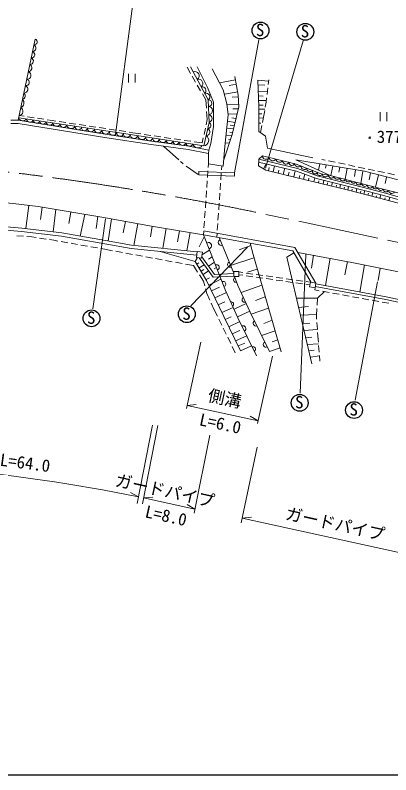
# Model space of a CAD drawing. Units: millimetres, scale not verified. Extents: x 40000 to 680000, y 20000 to 380000.
# Drawn here: x 174086 to 229918, y 205000 to 317915 of the extents above; entities that cross this region are included whole.
import ezdxf
from ezdxf.enums import TextEntityAlignment as Align

# ---------------------------------------------------------------- set-up
doc = ezdxf.new("R2010")
doc.units = ezdxf.units.MM
doc.header["$LTSCALE"] = 1000
doc.linetypes.add('CHAIN', pattern=[18.5, 12, -1.5, 3.5, -1.5])
for name, color, linetype, lineweight in [('M-BGD', 7, 'Continuous', 13), ('M-BMK', 2, 'CHAIN', 13), ('M-STR-HTXT', 7, 'Continuous', 13), ('M-STR-STR1', 1, 'Continuous', 13), ('M-TTL-BAND', 7, 'Continuous', 25)]:
    doc.layers.add(name, color=color, linetype=linetype, lineweight=lineweight)
doc.styles.add('ＭＳ ゴシック', font='')
doc.styles.get('ＭＳ ゴシック').set_extended_font_data('MS Gothic')

msp = doc.modelspace()

# ---------------------------------------------------------------- linework, layer by layer
at = {"layer": 'M-BGD'}
for p, q in [((191614, 320020), (188980, 300159)), ((174549, 302297), (177040, 314364)), ((210307, 314228), (206698, 294502)), ((216881, 314099), (211281, 295182)), ((200160, 309264), (199643, 310165)), ((190932, 309212), (190932, 307912)), ((191907, 307912), (191907, 309212)), ((200907, 307963), (200409, 308831)), ((206848, 308292), (204455, 307869)), ((210168, 308267), (211759, 308091)), ((211782, 308283), (211702, 307619)), ((201655, 306663), (201156, 307530)), ((206962, 307649), (205894, 307460)), ((210195, 307580), (211188, 307531)), ((202421, 305328), (201904, 306229)), ((207165, 306503), (205184, 306152)), ((210232, 306633), (211576, 306566)), ((211642, 307122), (211523, 306129)), ((202501, 304109), (202421, 305328)), ((207260, 305765), (206362, 305736)), ((210260, 305916), (210937, 305899)), ((210286, 305254), (211413, 305215)), ((211384, 304968), (211256, 304233)), ((211463, 305633), (211384, 304968)), ((207297, 304654), (205559, 304597)), ((207237, 303973), (206461, 304003)), ((210314, 304533), (210937, 304529)), ((210319, 303929), (211202, 303927)), ((174692, 302990), (175399, 302884)), ((175894, 302810), (176883, 302661)), ((202614, 302390), (202534, 303610)), ((207054, 303205), (205739, 303266)), ((206905, 302580), (206274, 302649)), ((210307, 302637), (210964, 302617)), ((210313, 303268), (210750, 303268)), ((211042, 303005), (210837, 301987)), ((211170, 303740), (211042, 303005)), ((228338, 303485), (228338, 302185)), ((229313, 302185), (229313, 303485)), ((173428, 301805), (174508, 301797)), ((173451, 302305), (174549, 302297)), ((177377, 302587), (178366, 302439)), ((178861, 302365), (179568, 302259)), ((179568, 302259), (180142, 302172)), ((180636, 302097), (181625, 301948)), ((182119, 301873), (183108, 301723)), ((183602, 301649), (184591, 301499)), ((202457, 301633), (202614, 302390)), ((206763, 301988), (205663, 302156)), ((206640, 301472), (206057, 301546)), ((210300, 301875), (210604, 301870)), ((210739, 301496), (210534, 300478)), ((185086, 301424), (186074, 301275)), ((186569, 301200), (187557, 301050)), ((188052, 300976), (189041, 300826)), ((189535, 300751), (190524, 300602)), ((191018, 300527), (191592, 300440)), ((191592, 300440), (192786, 300264)), ((202152, 300164), (202355, 301143)), ((206529, 301008), (205553, 301137)), ((206402, 300474), (206006, 300518)), ((193281, 300190), (194270, 300044)), ((194765, 299971), (195754, 299825)), ((196248, 299752), (197238, 299605)), ((197732, 299532), (198722, 299386)), ((199216, 299313), (200205, 299167)), ((201894, 298917), (202051, 299674)), ((206286, 300037), (205442, 300096)), ((206092, 299454), (205770, 299474)), ((196123, 298450), (198405, 296393)), ((200700, 299093), (201894, 298917)), ((202810, 295805), (202837, 297357)), ((202855, 297863), (202837, 297357)), ((198656, 296159), (199050, 295832)), ((215812, 296409), (220918, 294093)), ((219672, 296486), (220181, 296379)), ((220670, 296275), (221649, 296068)), ((222138, 295965), (223116, 295758)), ((199518, 295481), (201259, 294225)), ((202810, 295805), (204991, 295459)), ((210988, 295086), (211409, 295813)), ((211738, 294792), (211850, 295253)), ((212409, 294628), (212627, 295520)), ((213174, 294442), (213283, 294888)), ((213936, 294255), (214155, 295152)), ((215485, 293877), (215705, 294779)), ((219363, 295816), (219169, 294887)), ((220310, 295658), (220221, 295186)), ((221294, 295493), (221011, 294069)), ((222317, 295323), (222191, 294600)), ((223422, 295138), (223117, 293522)), ((223605, 295655), (224584, 295448)), ((224666, 294930), (224500, 293960)), ((225073, 295344), (226051, 295137)), ((225743, 294750), (225475, 292910)), ((226540, 295034), (227519, 294827)), ((228008, 294723), (228986, 294517)), ((201387, 294663), (201368, 294163)), ((201368, 294163), (206683, 294002)), ((201387, 294663), (206698, 294502)), ((206698, 294502), (206683, 294002)), ((214669, 294076), (214790, 294568)), ((216305, 293677), (216404, 294086)), ((216952, 293519), (217136, 294273)), ((217668, 293344), (217748, 293672)), ((218472, 293148), (218612, 293723)), ((226921, 294470), (226715, 293463)), ((228073, 294174), (227648, 292345)), ((229297, 293860), (229068, 292882)), ((229475, 294413), (230454, 294206)), ((219149, 292983), (219229, 293307)), ((219851, 292811), (219985, 293357)), ((220454, 292664), (220530, 292973)), ((221097, 292507), (221230, 293052)), ((221772, 292342), (221849, 292658)), ((222323, 292208), (222456, 292752)), ((223510, 291918), (223642, 292461)), ((222943, 292056), (223013, 292342)), ((224118, 291769), (224184, 292041)), ((224763, 291612), (224892, 292141)), ((225366, 291446), (225444, 291768)), ((225909, 291306), (226041, 291847)), ((226517, 291149), (226592, 291455)), ((227120, 290993), (227259, 291535)), ((227737, 290834), (227803, 291086)), ((228299, 290689), (228439, 291233)), ((229001, 290507), (229074, 290788)), ((229647, 290340), (229780, 290856)), ((176110, 289646), (175661, 286196)), ((178088, 289366), (177838, 287563)), ((180146, 289020), (179753, 285696)), ((182333, 288652), (182063, 286937)), ((184432, 288299), (183740, 285063)), ((186371, 287973), (186124, 286225)), ((187509, 287651), (185622, 274281)), ((188389, 287625), (187890, 284335)), ((190458, 287261), (190159, 285569)), ((192322, 286933), (191708, 283702)), ((194460, 286561), (194199, 284971)), ((196541, 286213), (196020, 283271)), ((198502, 285885), (198221, 284227)), ((174335, 285121), (175333, 285058)), ((175832, 285026), (176579, 284979)), ((176579, 284979), (177221, 284875)), ((177715, 284794), (178702, 284634)), ((179195, 284553), (179837, 284449)), ((200085, 285620), (199604, 282912)), ((202191, 284982), (201454, 283498)), ((204386, 284866), (206568, 279581)), ((179837, 284449), (180411, 284348)), ((180903, 284262), (181888, 284089)), ((182381, 284003), (183366, 283831)), ((183858, 283744), (184843, 283572)), ((185336, 283486), (186321, 283313)), ((208614, 283424), (200204, 274709)), ((209109, 283666), (207379, 283059)), ((186813, 283227), (187387, 283126)), ((187387, 283126), (188572, 282907)), ((189063, 282816), (190047, 282634)), ((190538, 282544), (191522, 282362)), ((202969, 283005), (201853, 282276)), ((217266, 282332), (216421, 261720)), ((192013, 282271), (192997, 282089)), ((193488, 281998), (194472, 281816)), ((194963, 281725), (195947, 281544)), ((196438, 281453), (197422, 281271)), ((197913, 281180), (198897, 280998)), ((200854, 281319), (201177, 281889)), ((203688, 281180), (202797, 280629)), ((203358, 282017), (202816, 281662)), ((209574, 281851), (206106, 280702)), ((218450, 282227), (218114, 280305)), ((220900, 281773), (220223, 277710)), ((223481, 281295), (223109, 279323)), ((199388, 280907), (200574, 280688)), ((200574, 280688), (201198, 279738)), ((201094, 280916), (201393, 281084)), ((201429, 280354), (202159, 280828)), ((201732, 279846), (202134, 280094)), ((203997, 280395), (203648, 280198)), ((210063, 280161), (208602, 279730)), ((226020, 280792), (225320, 276761)), ((228343, 280321), (228019, 278456)), ((201472, 279320), (202096, 278369)), ((202010, 279381), (202835, 279894)), ((207904, 279257), (207320, 279341)), ((207943, 279656), (207323, 279745)), ((209389, 279045), (208399, 279186)), ((209428, 279443), (208438, 279585)), ((210874, 278832), (209884, 278974)), ((210912, 279231), (209922, 279373)), ((212397, 279018), (211407, 279160)), ((213882, 278806), (212892, 278948)), ((202096, 278369), (202268, 277701)), ((202471, 278607), (202957, 278888)), ((202865, 277804), (204671, 278683)), ((210755, 277771), (207673, 276693)), ((212359, 278620), (211369, 278761)), ((213844, 278407), (212854, 278549)), ((215329, 278195), (214339, 278337)), ((215367, 278594), (214377, 278735)), ((216814, 277982), (215824, 278124)), ((216852, 278381), (215862, 278523)), ((217893, 277828), (217309, 277912)), ((217967, 278222), (217347, 278310)), ((227958, 278259), (224620, 260667)), ((202393, 277216), (202565, 276548)), ((203285, 276918), (204461, 277479)), ((203767, 275903), (205480, 276678)), ((218613, 277077), (218661, 277385)), ((219281, 276957), (218613, 277077)), ((219041, 275834), (220039, 276820)), ((220758, 276691), (219773, 276868)), ((202565, 276548), (203016, 275566)), ((211251, 276058), (209822, 275519)), ((215887, 275831), (219041, 275834)), ((219041, 275834), (218965, 274805)), ((222234, 276425), (221250, 276602)), ((223710, 276159), (222726, 276337)), ((225186, 275894), (224202, 276071)), ((226663, 275628), (225678, 275805)), ((228139, 275362), (227155, 275539)), ((203225, 275111), (203675, 274129)), ((204268, 274847), (205223, 275303)), ((204813, 273698), (206491, 274474)), ((206612, 274209), (208431, 275040)), ((216212, 274459), (217674, 274610)), ((229615, 275096), (228631, 275273)), ((203675, 274129), (204142, 273175)), ((207134, 273071), (208944, 273921)), ((211744, 274353), (209165, 273460)), ((216485, 273304), (218863, 273409)), ((218929, 274307), (218853, 273278)), ((218853, 273278), (218893, 272731)), ((204362, 272726), (204802, 271828)), ((205295, 272692), (206209, 273098)), ((205819, 271611), (207468, 272376)), ((212263, 272559), (211045, 272085)), ((216779, 272065), (217873, 272134)), ((218930, 272233), (219004, 271235)), ((205022, 271379), (205462, 270481)), ((206346, 270526), (207464, 271056)), ((212711, 271010), (210707, 270295)), ((217015, 271067), (219006, 271205)), ((205682, 270032), (206121, 269134)), ((206841, 269507), (208498, 270263)), ((217281, 269946), (218202, 270037)), ((219040, 270737), (219081, 270190)), ((219081, 270190), (219148, 269335)), ((207208, 268749), (208210, 269170)), ((207562, 268020), (209234, 268752)), ((213108, 269639), (212290, 269351)), ((217511, 268975), (219169, 269072)), ((219188, 268836), (219267, 267839)), ((206341, 268685), (206808, 267731)), ((213449, 268462), (211872, 267903)), ((217741, 268002), (218503, 268101)), ((217960, 267077), (219311, 267286)), ((219307, 267341), (219374, 266485))]:
    msp.add_line(p, q, dxfattribs=at)
for points in [[(174620, 302641), (190223, 300311), (202104, 298498), (202901, 301982), (202780, 305333), (200124, 310262)], [(202855, 297863), (203160, 298846), (203545, 301391), (203554, 303491), (203562, 304998), (202692, 307165), (201135, 310262)], [(203345, 309928), (205010, 306840), (205536, 304763), (205764, 303084), (205565, 301248), (205260, 298386), (204991, 295459)], [(205088, 296429), (206327, 300162), (207309, 304274), (207252, 306010), (206756, 308816)], [(210168, 308267), (210323, 304306), (210289, 300648), (211313, 299937), (211584, 298173), (218313, 296699)], [(174508, 301797), (187686, 299696), (194292, 298706), (199798, 297937), (202837, 297357)], [(174549, 302297), (187762, 300190), (194363, 299200), (199879, 298431), (202855, 297863)], [(215812, 296409), (225991, 294709), (237577, 291734), (245221, 289702), (251388, 288420), (258016, 287017), (259991, 286636), (261527, 286906), (261726, 287561), (261684, 288144), (256704, 292925), (248280, 300982)], [(205912, 298911), (205906, 298894), (205318, 298930)], [(210282, 296496), (210832, 297023), (213264, 296433), (215868, 295793), (219556, 294355), (220918, 294093)], [(210282, 296496), (210264, 295506), (211319, 294895), (215981, 293756), (223421, 291948), (228217, 290710), (233297, 289362), (238896, 287688), (244069, 286458), (257163, 283229), (266454, 281039)], [(210275, 296087), (215909, 294729), (218855, 293633), (223642, 292461), (228490, 291220), (235106, 289356), (240268, 288189), (246047, 286800), (254982, 284822), (262879, 283243), (266753, 282562)], [(210282, 296496), (216026, 295113), (218973, 294016), (223740, 292849), (228593, 291606), (235204, 289744), (240359, 288579), (246137, 287190), (255064, 285214), (262952, 283636), (266830, 282955)], [(220918, 294093), (227980, 292259), (235962, 290253), (243830, 288432), (251115, 286810), (257489, 285529), (262739, 284320), (265826, 283666), (266196, 285857)], [(134744, 291352), (147246, 291427), (153919, 291270), (163395, 290858), (173796, 289947), (177509, 289463), (187241, 287827), (194061, 286627), (202070, 285288)], [(137822, 286504), (148400, 286866), (157520, 286895), (163524, 286624), (168746, 286297), (175021, 285771), (180954, 285045), (187428, 283907), (191326, 283238), (201063, 282263)], [(166449, 286942), (168783, 286796), (175072, 286268), (181028, 285540), (187513, 284399), (191393, 283734), (201122, 282760)], [(202109, 285840), (215677, 283365), (218789, 278074)], [(202070, 285288), (215331, 282869), (218099, 278198)], [(202070, 285288), (205347, 276967), (207204, 272917), (209962, 267257)], [(213625, 267852), (209437, 282325), (209022, 284020)], [(195613, 282809), (200854, 281319), (202536, 278499), (205091, 273111), (207562, 268020)], [(218195, 266087), (214440, 281939), (215494, 282594)], [(216093, 282663), (224146, 281172), (231064, 279769), (244826, 276722), (258130, 273892), (267304, 271891), (281724, 268212), (296629, 264216), (313029, 259209), (321486, 256520)], [(201416, 281854), (203519, 278950), (206565, 279124)], [(201811, 281991), (203715, 279362), (206568, 279525)], [(206676, 279051), (207188, 277751), (209013, 273772), (211872, 267903)], [(218772, 277980), (229245, 276031), (234074, 275018), (239941, 273897), (245553, 272789), (250655, 271822), (259117, 270265), (264138, 269314), (266863, 265926)], [(218698, 277587), (229167, 275639), (233995, 274626), (239865, 273504), (245477, 272396), (250582, 271429), (259044, 269872), (263919, 268949), (266769, 265530)]]:
    msp.add_lwpolyline(points, dxfattribs=at)
for points in [[(201125, 282773), (201021, 281911), (201784, 281802), (201909, 282665)], [(206570, 279809), (206565, 279051), (207318, 279056), (207323, 279799)], [(217967, 278222), (217834, 277513), (218661, 277385), (218789, 278074)]]:
    msp.add_lwpolyline(points, close=True, dxfattribs=at)
at = {"layer": 'M-BGD', "lineweight": 25}
for centre in [(210546, 315630), (217214, 315436), (199608, 273460), (185438, 272857), (216375, 260295), (224453, 259216)]:
    msp.add_circle(centre, 1250, dxfattribs=at)
at = {"layer": 'M-BGD'}
msp.add_circle((226781, 299696), 121, dxfattribs=at)
for centre, radius, start, end in [((176928, 313951), 428, 261.83847, 74.83804), ((176624, 313043), 541, 273.36428, 63.31223), ((176525, 312053), 468, 262.90805, 73.76846), ((175963, 310073), 596, 276.6782, 59.99832), ((176271, 311108), 519, 268.82013, 67.85638), ((175882, 308949), 553, 262.43438, 74.24213), ((200804, 308914), 633, 301.97841, 114.66268), ((175696, 307925), 489, 260.04179, 76.63472), ((201319, 307749), 653, 310.65584, 105.98525), ((175379, 306911), 582, 270.27235, 66.40416), ((201844, 306669), 593, 317.02006, 99.62103), ((175058, 305912), 528, 284.51392, 52.1626), ((202489, 305778), 531, 303.21193, 113.42916), ((174598, 304880), 789, 295.31227, 41.36424), ((202820, 304844), 491, 269.50041, 94.65586), ((174614, 303620), 635, 277.13046, 59.54605), ((202797, 303731), 622, 275.85375, 88.30251), ((175229, 302830), 637, 197.27484, 325.73723), ((202784, 302543), 574, 281.83306, 82.32321), ((176294, 302574), 548, 190.76936, 332.24271), ((177268, 302358), 491, 184.65676, 338.35532), ((178215, 302209), 491, 183.70334, 339.30873), ((179205, 302090), 533, 185.88682, 337.12526), ((180251, 301953), 559, 187.16236, 335.84972), ((181268, 301737), 507, 181.44816, 341.56392), ((182392, 301712), 658, 191.92425, 331.08783), ((202680, 301541), 494, 270.87808, 63.3338), ((183468, 301381), 501, 178.51711, 344.49497), ((184379, 301164), 436, 168.92899, 354.08308), ((185345, 301110), 532, 179.10361, 343.90847), ((186417, 300972), 560, 180.91798, 342.09409), ((187533, 300817), 584, 181.70666, 341.30542), ((188648, 300613), 562, 178.32483, 344.68724), ((189684, 300404), 497, 172.9007, 350.11137), ((202473, 300549), 542, 267.52161, 66.69027), ((190686, 300272), 514, 174.81624, 347.84998), ((191777, 300183), 589, 181.93017, 340.71826), ((192929, 300014), 597, 182.37134, 340.27709), ((194014, 299767), 526, 175.0697, 347.57874), ((195033, 299615), 507, 175.57923, 347.06921), ((196049, 299492), 522, 178.97277, 343.67567), ((197066, 299344), 516, 179.87221, 342.77623), ((202053, 299304), 808, 273.62477, 60.58711), ((198007, 299144), 450, 173.90626, 348.74218), ((198964, 299078), 516, 182.52007, 340.12837), ((199992, 298966), 547, 186.60942, 336.03902), ((201223, 298946), 758, 195.46017, 327.18826), ((211356, 297011), 524, 178.59039, 334.10252), ((212371, 296816), 545, 183.62118, 329.07173), ((213393, 296605), 558, 187.12529, 325.3898), ((214330, 296258), 479, 176.44419, 335.9425), ((215197, 296014), 432, 173.45288, 338.93381), ((216178, 295934), 584, 187.3594, 314.01192), ((217038, 295433), 461, 169.91484, 327.4882), ((217902, 295154), 477, 176.23576, 321.16728), ((218662, 294734), 406, 162.6522, 334.75084), ((219370, 294429), 365, 158.92624, 343.1998), ((220201, 294344), 483, 182.36922, 335.87633), ((221099, 294150), 457, 180.48572, 332.73017), ((221948, 293982), 445, 185.31801, 325.56341), ((222797, 293761), 483, 183.59988, 327.28153), ((223632, 293553), 432, 187.01712, 323.86429), ((224374, 293331), 393, 184.90121, 325.9802), ((225199, 293207), 509, 190.89395, 319.98746), ((226041, 292925), 454, 185.65124, 325.23018), ((226832, 292634), 418, 175.66147, 335.21994), ((227635, 292509), 426, 186.82361, 324.05781), ((228434, 292322), 458, 187.89545, 323.88793), ((229216, 292054), 412, 180.2258, 331.55757), ((230059, 291899), 482, 184.99838, 326.78499), ((202834, 283668), 452, 276.47025, 126.51363), ((204727, 284147), 448, 117.62406, 287.24758), ((206048, 280839), 404, 112.32824, 292.5434), ((204022, 280428), 402, 286.48506, 116.49882), ((206900, 278578), 363, 117.05898, 285.9249), ((204994, 277965), 384, 285.90035, 117.08353), ((208177, 275624), 377, 116.53521, 292.74796), ((206137, 274920), 414, 313.76359, 95.51959), ((209901, 272137), 437, 126.87959, 285.06919), ((207939, 271326), 437, 300.77204, 111.17675), ((211358, 268973), 405, 116.88596, 295.06283), ((209458, 268287), 352, 301.19901, 115.60157)]:
    msp.add_arc(centre, radius, start, end, dxfattribs=at)
at = {"layer": 'M-BMK'}
msp.add_line((264177, 277141), (209695, 288659), dxfattribs=at)
msp.add_arc((120482, -145397), 443129, 78.38551, 84.10294, dxfattribs=at)
at = {"layer": 'M-STR-HTXT'}
for p, q in [((201679, 269300), (199545, 259426)), ((212349, 267214), (210100, 257201)), ((199645, 259888), (201003, 260021)), ((199645, 259888), (210196, 257631)), ((210196, 257631), (209011, 258307)), ((194498, 256993), (192215, 245324)), ((195273, 256934), (192999, 245299)), ((203037, 255507), (200691, 243897)), ((210035, 253701), (207688, 242433)), ((192409, 246314), (191220, 246982)), ((193168, 246165), (194527, 246289)), ((193168, 246165), (200810, 244483)), ((200810, 244483), (199629, 245167)), ((207841, 243171), (209200, 243294)), ((207841, 243171), (255075, 232738))]:
    msp.add_line(p, q, dxfattribs=at)
msp.add_arc((144803, 16516), 234678, 78.29584, 92.41402, dxfattribs=at)
at = {"layer": 'M-STR-STR1'}
for p, q in [((202739, 294786), (202668, 293789)), ((202810, 295805), (202774, 295285)), ((204793, 295491), (204755, 294947)), ((204720, 294448), (204650, 293451)), ((202633, 293290), (202563, 292292)), ((204615, 292952), (204544, 291955)), ((202528, 291794), (202458, 290796)), ((204509, 291456), (204439, 290458)), ((202423, 290297), (202353, 289300)), ((204404, 289960), (204334, 288962)), ((202318, 288801), (202247, 287803)), ((204299, 288463), (204229, 287466)), ((202212, 287305), (202142, 286307)), ((204194, 286967), (204123, 285969)), ((202107, 285808), (202070, 285288)), ((204088, 285471), (204050, 284927))]:
    msp.add_line(p, q, dxfattribs=at)
at = {"layer": 'M-TTL-BAND'}
msp.add_line((40000, 205000), (579000, 205000), dxfattribs=at)

# ---------------------------------------------------------------- texts
at = {"layer": 'M-BGD', "style": 'ＭＳ ゴシック'}
for s, p in [('S', (209867, 314256)), ('S', (216535, 314062)), ('377.29', (227838, 298386)), ('S', (198929, 272086)), ('S', (184759, 271484)), ('S', (215696, 258921)), ('S', (223774, 257842))]:
    msp.add_text(s, height=1833, dxfattribs=at).set_placement(p, align=Align.BOTTOM_LEFT)
at = {"layer": 'M-STR-HTXT', "style": 'ＭＳ ゴシック'}
for s, rotation, p in [('側溝', 347.922, (202490, 260042)), ('L=6.0', 347.922, (201225, 256440)), ('L=64.0', 352.54, (171663, 250412)), ('ガードパイプ', 347.588, (188703, 247424)), ('L=8.0', 347.588, (193153, 242756)), ('ガードパイプ', 347.588, (214011, 242483))]:
    msp.add_text(s, height=1833, rotation=rotation, dxfattribs=at).set_placement(p, align=Align.BOTTOM_LEFT)

doc.saveas('drawing.dxf')
